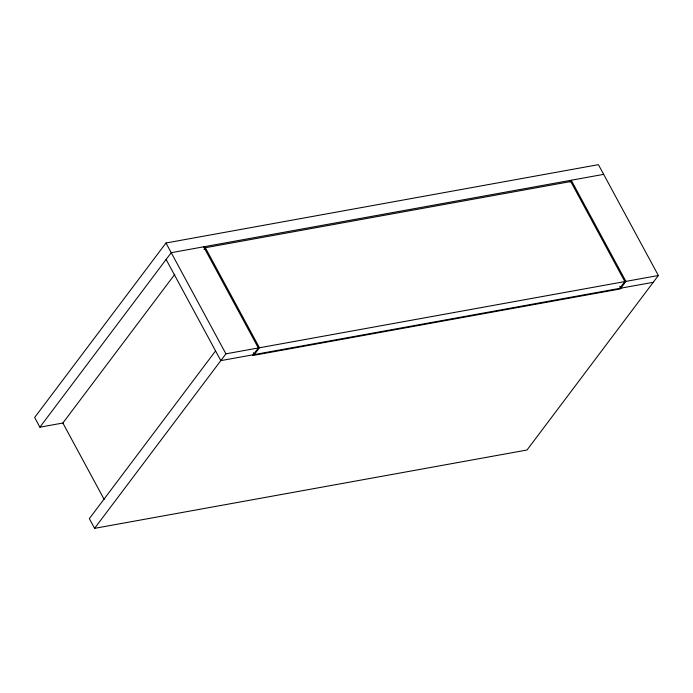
<?xml version="1.0" encoding="UTF-8"?>
<svg xmlns="http://www.w3.org/2000/svg" width="693" height="693" viewBox="0 0 693 693"><rect width="100%" height="100%" fill="white"/><g stroke="black" fill="none" stroke-linecap="round" stroke-linejoin="round"><path stroke-width="1.04" d="M215.566 350.927L89.345 518.641L94.586 528.343L527.018 450.008L658.35 275.511L598.414 164.657L165.982 242.992L34.65 417.489L39.891 427.191L63.323 422.947M39.891 427.191L171.232 252.685L603.655 174.359M174.783 274.333L62.864 423.033L104.158 499.402M204.063 249.419L205.345 247.73L570.746 181.531L624.835 281.575L619.733 288.366M94.586 528.343L225.918 353.837L258.35 347.964L203.664 246.812M258.35 347.964L252.659 355.526L620.226 288.946L625.918 281.384L658.35 275.511M624.835 281.575L259.433 347.773L254.331 354.556L253.309 352.668M569.949 181.93L571.223 180.232L625.918 281.384M653.239 282.294L220.816 360.629L166.121 259.477M619.785 286.278L620.807 288.167M205.345 247.73L259.433 347.773M165.982 242.992L225.918 353.837"/></g></svg>
